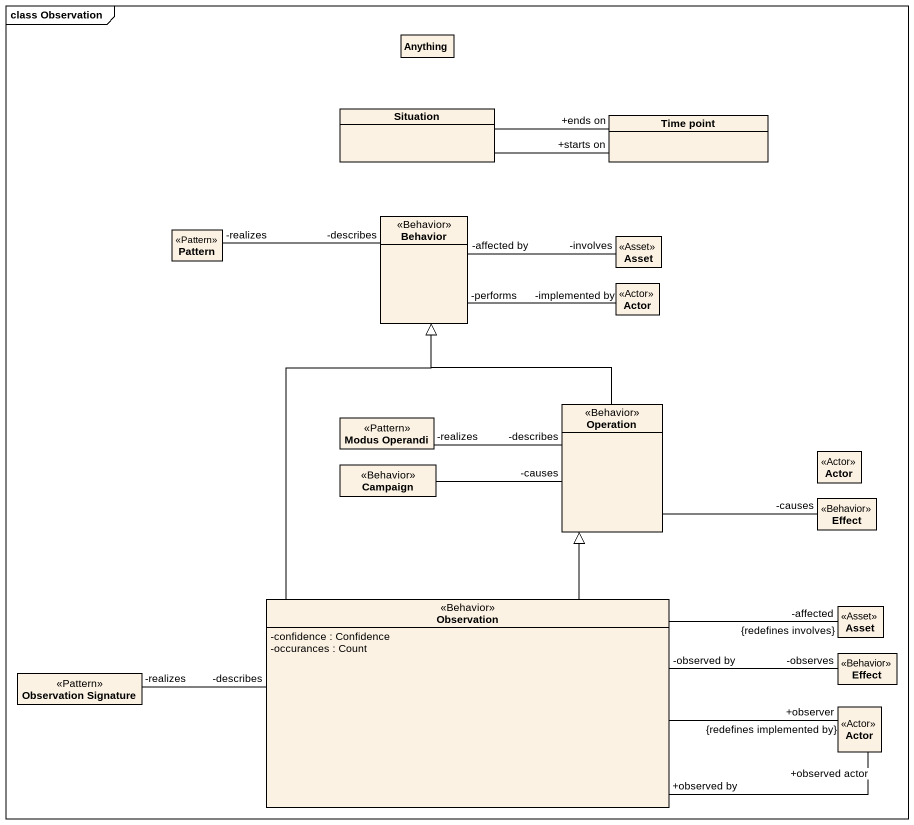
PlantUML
@startuml
mainframe class Observation
hide circle
hide empty members
skinparam classAttributeIconSize 0
class Anything
class Situation
class "Time point" as Time_point
class Pattern <<Pattern>>
class Behavior <<Behavior>>
class Asset <<Asset>>
class "Actor" as Actor_ <<Actor>>
class "Modus Operandi" as Modus_Operandi <<Pattern>>
class Operation <<Behavior>>
class Campaign <<Behavior>>
class "Actor" as Actor__2 <<Actor>>
class Effect <<Behavior>>
class Observation <<Behavior>> {
  -confidence : Confidence
  -occurances : Count
}
class "Asset" as Asset_2 <<Asset>>
class "Observation Signature" as Observation_Signature <<Pattern>>
class "Effect" as Effect_2 <<Behavior>>
class "Actor" as Actor__3 <<Actor>>
Situation -right- "+starts on" Time_point
Situation -right- "+ends on" Time_point
Pattern "-realizes" -right- "-describes" Behavior
Behavior "-affected by" -right- "-involves" Asset
Actor_ "-implemented by" -left- "-performs" Behavior
Modus_Operandi "-realizes" -right- "-describes" Operation
Operation -up-|> Behavior
Operation -right- "-causes" Effect
Campaign -right- "-causes" Operation
Observation -up-|> Behavior
Observation -up-|> Operation
Observation -right- "-affected\n{redefines involves}" Asset_2
Observation "-observed by" -right- "-observes" Effect_2
Observation -right- "+observer\n{redefines implemented by}" Actor__3
Observation "+observed by" -right- "+observed actor" Actor__3
Observation_Signature "-realizes" -right- "-describes" Observation
@enduml
